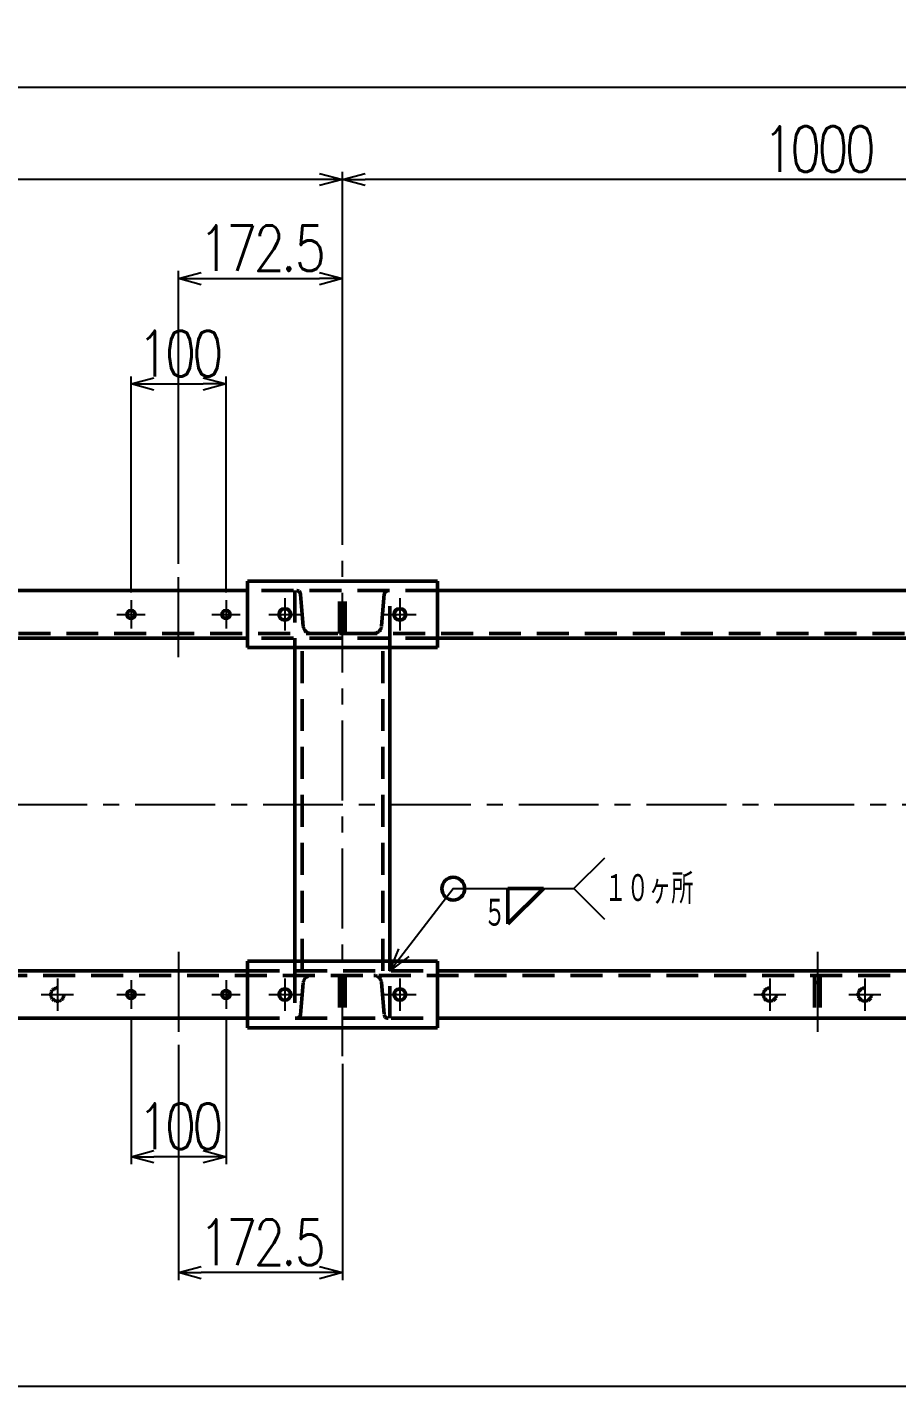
# Model space of a CAD drawing. Header units: millimetres. Extents: x -527 to 6375, y -3679 to 2790.
# Drawn here: x 728 to 1644, y 1353 to 2790 of the extents above; entities that cross this region are included whole.
import ezdxf

# ---------------------------------------------------------------- set-up
doc = ezdxf.new("R2010")
doc.units = ezdxf.units.MM
doc.header["$LTSCALE"] = 2.648819
doc.linetypes.add('CENTER', pattern=[50.8, 31.75, -6.35, 6.35, -6.35])
doc.linetypes.add('DASHED', pattern=[19.05, 12.7, -6.35])
doc.layers.add('NoLayerName_001', color=7, linetype='Continuous')
doc.styles.get("Standard").update_dxf_attribs({"font": 'txt', "bigfont": 'extfont2'})
doc.dimstyles.get("Standard").update_dxf_attribs({"dimtxt": 2.5, "dimasz": 2.5, "dimexe": 1.25, "dimexo": 0.625, "dimtad": 1, "dimdec": 3, "dimzin": 0, "dimdsep": 46, "dimtxsty": 'Standard', "dimcen": 2.5, "dimadec": 0, "dimazin": 0, "dimtfac": 0.75, "dimtdec": 3, "dimtmove": 0, "dimatfit": 3, "dimfxl": 1, "dimarcsym": 0})

# ---------------------------------------------------------------- blocks, each defined once
blk = doc.blocks.new('_OPEN30')
at = {"color": 0, "linetype": 'ByBlock', "lineweight": -2}
for p, q in [((-1, 0.267949), (0, 0)), ((0, 0), (-1, -0.267949)), ((0, 0), (-1, 0))]:
    blk.add_line(p, q, dxfattribs=at)
blk = doc.blocks.new('*D289')
at = {"layer": 'Defpoints', "color": 0}
for p in [(937.5, 2415.1), (837.5, 2187.7), (937.5, 2187.7)]:
    blk.add_point(p, dxfattribs=at)
at = {"layer": 'NoLayerName_001', "color": 0, "linetype": 'Continuous', "lineweight": 25}
for p, q in [((837.5, 2195.7), (837.5, 2423.1)), ((937.5, 2195.7), (937.5, 2423.1)), ((861.5, 2415.1), (913.5, 2415.1))]:
    blk.add_line(p, q, dxfattribs=at)
at = {"layer": 'NoLayerName_001', "color": 0, "lineweight": 25, "xscale": 24, "yscale": 24, "zscale": 24, "rotation": 180}
blk.add_blockref('_OPEN30', (837.5, 2415.1), dxfattribs=at)
at = {"layer": 'NoLayerName_001', "color": 0, "lineweight": 25, "xscale": 24, "yscale": 24, "zscale": 24}
blk.add_blockref('_OPEN30', (937.5, 2415.1), dxfattribs=at)
at = {"layer": 'NoLayerName_001', "color": 2, "lineweight": 50, "insert": (887.5, 2447.1), "char_height": 48, "attachment_point": 5}
blk.add_mtext('\\W0.8000;\\T0.8750;100', dxfattribs=at)
blk = doc.blocks.new('*D293')
at = {"layer": 'Defpoints', "color": 0}
for p in [(1060, 2526), (1060, 2237.7), (887.5, 2217.7)]:
    blk.add_point(p, dxfattribs=at)
at = {"layer": 'NoLayerName_001', "color": 0, "linetype": 'Continuous', "lineweight": 25}
for p, q in [((887.5, 2225.7), (887.5, 2534)), ((1060, 2245.7), (1060, 2534)), ((911.5, 2526), (1036, 2526))]:
    blk.add_line(p, q, dxfattribs=at)
at = {"layer": 'NoLayerName_001', "color": 0, "lineweight": 25, "xscale": 24, "yscale": 24, "zscale": 24, "rotation": 180}
blk.add_blockref('_OPEN30', (887.5, 2526), dxfattribs=at)
at = {"layer": 'NoLayerName_001', "color": 0, "lineweight": 25, "xscale": 24, "yscale": 24, "zscale": 24}
blk.add_blockref('_OPEN30', (1060, 2526), dxfattribs=at)
at = {"layer": 'NoLayerName_001', "color": 2, "lineweight": 50, "insert": (973.8, 2558), "char_height": 48, "attachment_point": 5}
blk.add_mtext('\\W0.8000;\\T0.8750;172.5', dxfattribs=at)
blk = doc.blocks.new('*D295')
at = {"layer": 'Defpoints', "color": 0}
for p in [(837.5, 1757.7), (937.5, 1757.7), (837.5, 1602)]:
    blk.add_point(p, dxfattribs=at)
at = {"layer": 'NoLayerName_001', "color": 0, "linetype": 'Continuous', "lineweight": 25}
for p, q in [((837.5, 1749.7), (837.5, 1594)), ((937.5, 1749.7), (937.5, 1594)), ((913.5, 1602), (861.5, 1602))]:
    blk.add_line(p, q, dxfattribs=at)
at = {"layer": 'NoLayerName_001', "color": 0, "lineweight": 25, "xscale": 24, "yscale": 24, "zscale": 24, "rotation": 180}
blk.add_blockref('_OPEN30', (837.5, 1602), dxfattribs=at)
at = {"layer": 'NoLayerName_001', "color": 0, "lineweight": 25, "xscale": 24, "yscale": 24, "zscale": 24}
blk.add_blockref('_OPEN30', (937.5, 1602), dxfattribs=at)
at = {"layer": 'NoLayerName_001', "color": 2, "lineweight": 50, "insert": (887.5, 1634), "char_height": 48, "attachment_point": 5}
blk.add_mtext('\\W0.8000;\\T0.8750;100', dxfattribs=at)
blk = doc.blocks.new('*D302')
at = {"layer": 'Defpoints', "color": 0}
for p in [(887.5, 1727.7), (1060, 1707.7), (887.5, 1480)]:
    blk.add_point(p, dxfattribs=at)
at = {"layer": 'NoLayerName_001', "color": 0, "linetype": 'Continuous', "lineweight": 25}
for p, q in [((887.5, 1719.7), (887.5, 1472)), ((1060, 1699.7), (1060, 1472)), ((1036, 1480), (911.5, 1480))]:
    blk.add_line(p, q, dxfattribs=at)
at = {"layer": 'NoLayerName_001', "color": 0, "lineweight": 25, "xscale": 24, "yscale": 24, "zscale": 24, "rotation": 180}
blk.add_blockref('_OPEN30', (887.5, 1480), dxfattribs=at)
at = {"layer": 'NoLayerName_001', "color": 0, "lineweight": 25, "xscale": 24, "yscale": 24, "zscale": 24}
blk.add_blockref('_OPEN30', (1060, 1480), dxfattribs=at)
at = {"layer": 'NoLayerName_001', "color": 2, "lineweight": 50, "insert": (973.8, 1512), "char_height": 48, "attachment_point": 5}
blk.add_mtext('\\W0.8000;\\T0.8750;172.5', dxfattribs=at)
blk = doc.blocks.new('*D308')
at = {"layer": 'Defpoints', "color": 0}
for p in [(-50, 1747.7), (4210, 1747.7), (4210, 1360.7)]:
    blk.add_point(p, dxfattribs=at)
at = {"layer": 'NoLayerName_001', "color": 0, "linetype": 'Continuous', "lineweight": 25}
for p, q in [((-50, 1739.7), (-50, 1352.7)), ((4210, 1739.7), (4210, 1352.7)), ((-26, 1360.7), (4186, 1360.7))]:
    blk.add_line(p, q, dxfattribs=at)
at = {"layer": 'NoLayerName_001', "color": 0, "lineweight": 25, "xscale": 24, "yscale": 24, "zscale": 24, "rotation": 180}
blk.add_blockref('_OPEN30', (-50, 1360.7), dxfattribs=at)
at = {"layer": 'NoLayerName_001', "color": 0, "lineweight": 25, "xscale": 24, "yscale": 24, "zscale": 24}
blk.add_blockref('_OPEN30', (4210, 1360.7), dxfattribs=at)
at = {"layer": 'NoLayerName_001', "color": 2, "lineweight": 50, "insert": (2080, 1392.7), "char_height": 48, "attachment_point": 5}
blk.add_mtext('\\W0.8000;\\T0.8750;4260', dxfattribs=at)
blk = doc.blocks.new('*D313')
at = {"layer": 'Defpoints', "color": 0}
for p in [(60, 2630.3), (60, 2630.3), (1060, 2237.7)]:
    blk.add_point(p, dxfattribs=at)
at = {"layer": 'NoLayerName_001', "color": 0, "linetype": 'Continuous', "lineweight": 25}
for p, q in [((60, 2638.3), (60, 2638.3)), ((1060, 2245.7), (1060, 2638.3)), ((1036, 2630.3), (84, 2630.3))]:
    blk.add_line(p, q, dxfattribs=at)
at = {"layer": 'NoLayerName_001', "color": 0, "lineweight": 25, "xscale": 24, "yscale": 24, "zscale": 24, "rotation": 180}
blk.add_blockref('_OPEN30', (60, 2630.3), dxfattribs=at)
at = {"layer": 'NoLayerName_001', "color": 0, "lineweight": 25, "xscale": 24, "yscale": 24, "zscale": 24}
blk.add_blockref('_OPEN30', (1060, 2630.3), dxfattribs=at)
at = {"layer": 'NoLayerName_001', "color": 2, "lineweight": 50, "insert": (560, 2662.3), "char_height": 48, "attachment_point": 5}
blk.add_mtext('\\W0.8000;\\T0.8750;1000', dxfattribs=at)
blk = doc.blocks.new('*D314')
at = {"layer": 'Defpoints', "color": 0}
for p in [(1060, 2630.3), (1060, 2237.7), (2060, 2237.7)]:
    blk.add_point(p, dxfattribs=at)
at = {"layer": 'NoLayerName_001', "color": 0, "linetype": 'Continuous', "lineweight": 25}
for p, q in [((1060, 2245.7), (1060, 2638.3)), ((2060, 2245.7), (2060, 2638.3)), ((2036, 2630.3), (1084, 2630.3))]:
    blk.add_line(p, q, dxfattribs=at)
at = {"layer": 'NoLayerName_001', "color": 0, "lineweight": 25, "xscale": 24, "yscale": 24, "zscale": 24, "rotation": 180}
blk.add_blockref('_OPEN30', (1060, 2630.3), dxfattribs=at)
at = {"layer": 'NoLayerName_001', "color": 0, "lineweight": 25, "xscale": 24, "yscale": 24, "zscale": 24}
blk.add_blockref('_OPEN30', (2060, 2630.3), dxfattribs=at)
at = {"layer": 'NoLayerName_001', "color": 2, "lineweight": 50, "insert": (1560, 2662.3), "char_height": 48, "attachment_point": 5}
blk.add_mtext('\\W0.8000;\\T0.8750;1000', dxfattribs=at)
blk = doc.blocks.new('*D318')
at = {"layer": 'Defpoints', "color": 0}
for p in [(-50, 2726.9), (-50, 2197.7), (4170, 2197.7)]:
    blk.add_point(p, dxfattribs=at)
at = {"layer": 'NoLayerName_001', "color": 0, "linetype": 'Continuous', "lineweight": 25}
for p, q in [((-50, 2205.7), (-50, 2734.9)), ((4170, 2205.7), (4170, 2734.9)), ((4146, 2726.9), (-26, 2726.9))]:
    blk.add_line(p, q, dxfattribs=at)
at = {"layer": 'NoLayerName_001', "color": 0, "lineweight": 25, "xscale": 24, "yscale": 24, "zscale": 24}
for p, rotation in [((-50, 2726.9), 180), ((4170, 2726.9), 360)]:
    blk.add_blockref('_OPEN30', p, dxfattribs=dict(at, rotation=rotation))
at = {"layer": 'NoLayerName_001', "color": 2, "lineweight": 50, "insert": (2060, 2758.9), "char_height": 48, "attachment_point": 5}
blk.add_mtext('\\W0.8000;\\T0.8750;4220', dxfattribs=at)
blk = doc.blocks.new('JZB_0088')
at = {"layer": 'NoLayerName_001', "color": 3, "linetype": 'DASHED', "lineweight": 50}
for p, q in [((0, 45), (0, 0)), ((6, 45), (6, 0)), ((6, 37.7), (0, 37.7))]:
    blk.add_line(p, q, dxfattribs=at)
blk = doc.blocks.new('JZB_0091')
at = {"layer": 'NoLayerName_001', "color": 7, "linetype": 'Continuous', "lineweight": 50}
for p, q in [((0, 70), (200, 70)), ((0, 0), (0, 70)), ((200, 70), (200, 0)), ((200, 0), (0, 0))]:
    blk.add_line(p, q, dxfattribs=at)
blk = doc.blocks.new('JZB_0093')
at = {"layer": 'NoLayerName_001', "color": 3, "linetype": 'DASHED', "lineweight": 50}
for p, q in [((0, 45), (0, 0)), ((6, 45), (6, 0)), ((6, 37.7), (0, 37.7))]:
    blk.add_line(p, q, dxfattribs=at)
blk = doc.blocks.new('JZB_0096')
at = {"layer": 'NoLayerName_001', "color": 7, "linetype": 'Continuous', "lineweight": 50}
for p, q in [((0, 0), (0, 70)), ((0, 70), (200, 70)), ((200, 70), (200, 0)), ((200, 0), (0, 0))]:
    blk.add_line(p, q, dxfattribs=at)
blk = doc.blocks.new('JZB_0099')
at = {"layer": 'NoLayerName_001', "color": 3, "linetype": 'DASHED', "lineweight": 50}
for p, q in [((0, 0), (0, 45)), ((6, 0), (6, 45)), ((6, 7.3), (0, 7.3)), ((6, 0), (0, 0))]:
    blk.add_line(p, q, dxfattribs=at)
blk = doc.blocks.new('JZB_0107')
at = {"layer": 'NoLayerName_001', "color": 3, "linetype": 'DASHED', "lineweight": 50}
for p, q in [((0, 50), (0, 0)), ((8.8, 12.3), (5.9, 46.3)), ((94.1, 46.3), (91.2, 12.3)), ((100, 0), (100, 50))]:
    blk.add_line(p, q, dxfattribs=at)
for centre, radius, start, end in [((1.9, 46), 4, 5, 90), ((98.1, 46), 4, 90, 175), ((16.8, 13), 8, 185, 270), ((83.2, 13), 8, 270, 355)]:
    blk.add_arc(centre, radius, start, end, dxfattribs=at)
blk = doc.blocks.new('JZB_0108')
at = {"layer": 'NoLayerName_001', "color": 3, "linetype": 'DASHED', "lineweight": 50}
for p, q in [((0, 50), (0, 0)), ((100, 0), (100, 50)), ((5.9, 3.7), (8.8, 37.7)), ((91.2, 37.7), (94.1, 3.7))]:
    blk.add_line(p, q, dxfattribs=at)
for centre, radius, start, end in [((16.8, 37), 8, 90, 175), ((83.2, 37), 8, 5, 90), ((1.9, 4), 4, 270, 355), ((98.1, 4), 4, 185, 270)]:
    blk.add_arc(centre, radius, start, end, dxfattribs=at)
blk = doc.blocks.new('JZB_0112')
at = {"layer": 'NoLayerName_001', "color": 7, "linetype": 'Continuous', "lineweight": 50}
for p, q in [((1010, 50), (210, 50)), ((2010, 50), (1210, 50)), ((1010, 0), (210, 0)), ((2010, 0), (1210, 0))]:
    blk.add_line(p, q, dxfattribs=at)
at = {"layer": 'NoLayerName_001', "color": 3, "linetype": 'DASHED', "lineweight": 50}
for p, q in [((1210, 50), (1010, 50)), ((113, 5), (1107, 5)), ((1210, 0), (1010, 0)), ((1113, 5), (2107, 5))]:
    blk.add_line(p, q, dxfattribs=at)
blk = doc.blocks.new('JZB_0113')
at = {"layer": 'NoLayerName_001', "color": 3, "linetype": 'DASHED', "lineweight": 50}
for p, q in [((0, 340), (0, 350)), ((7.5, 0), (7.5, 350)), ((92.5, 0), (92.5, 350)), ((100, 340), (100, 350)), ((0, 0), (0, 10)), ((100, 0), (100, 10))]:
    blk.add_line(p, q, dxfattribs=at)
at = {"layer": 'NoLayerName_001', "color": 7, "linetype": 'Continuous', "lineweight": 50}
for p, q in [((0, 10), (0, 340)), ((100, 10), (100, 340))]:
    blk.add_line(p, q, dxfattribs=at)
blk = doc.blocks.new('JZB_0117')
at = {"layer": 'NoLayerName_001', "color": 3, "linetype": 'DASHED', "lineweight": 50}
for p, q in [((4260, 45), (0, 45)), ((1010, 50), (1210, 50)), ((1010, 0), (1210, 0))]:
    blk.add_line(p, q, dxfattribs=at)
at = {"layer": 'NoLayerName_001', "color": 7, "linetype": 'Continuous', "lineweight": 50}
for p, q in [((210, 50), (1010, 50)), ((1210, 50), (2010, 50)), ((210, 0), (1010, 0)), ((1210, 0), (2010, 0))]:
    blk.add_line(p, q, dxfattribs=at)
blk = doc.blocks.new('JZB_0128')
at = {"layer": 'NoLayerName_001', "color": 4, "linetype": 'CENTER', "lineweight": 25}
for p, q in [((17, 34), (17, 0)), ((0, 17), (34, 17))]:
    blk.add_line(p, q, dxfattribs=at)
at = {"layer": 'NoLayerName_001', "color": 3, "linetype": 'Continuous', "lineweight": 25}
blk.add_circle((17, 17), 7, dxfattribs=at)
at = {"layer": 'NoLayerName_001', "color": 7, "linetype": 'Continuous', "lineweight": 50}
blk.add_circle((17, 17), 5.9, dxfattribs=at)
blk = doc.blocks.new('JZB_0129')
at = {"layer": 'NoLayerName_001', "color": 4, "linetype": 'CENTER', "lineweight": 25}
for p, q in [((17, 34), (17, 0)), ((0, 17), (34, 17))]:
    blk.add_line(p, q, dxfattribs=at)
at = {"layer": 'NoLayerName_001', "color": 3, "linetype": 'Continuous', "lineweight": 25}
blk.add_circle((17, 17), 7, dxfattribs=at)
at = {"layer": 'NoLayerName_001', "color": 7, "linetype": 'Continuous', "lineweight": 50}
blk.add_circle((17, 17), 5.9, dxfattribs=at)
blk = doc.blocks.new('JZB_0134')
at = {"layer": 'NoLayerName_001', "color": 4, "linetype": 'CENTER', "lineweight": 25}
for p, q in [((17, 34), (17, 0)), ((0, 17), (34, 17))]:
    blk.add_line(p, q, dxfattribs=at)
at = {"layer": 'NoLayerName_001', "color": 3, "linetype": 'Continuous', "lineweight": 25}
blk.add_circle((17, 17), 7, dxfattribs=at)
at = {"layer": 'NoLayerName_001', "color": 7, "linetype": 'Continuous', "lineweight": 50}
blk.add_circle((17, 17), 5.9, dxfattribs=at)
blk = doc.blocks.new('JZB_0135')
at = {"layer": 'NoLayerName_001', "color": 4, "linetype": 'CENTER', "lineweight": 25}
for p, q in [((17, 34), (17, 0)), ((0, 17), (34, 17))]:
    blk.add_line(p, q, dxfattribs=at)
at = {"layer": 'NoLayerName_001', "color": 3, "linetype": 'Continuous', "lineweight": 25}
blk.add_circle((17, 17), 7, dxfattribs=at)
at = {"layer": 'NoLayerName_001', "color": 7, "linetype": 'Continuous', "lineweight": 50}
blk.add_circle((17, 17), 5.9, dxfattribs=at)
blk = doc.blocks.new('JZB_0138')
at = {"layer": 'NoLayerName_001', "color": 4, "linetype": 'CENTER', "lineweight": 25}
for p, q in [((15, 30), (15, 0)), ((0, 15), (30, 15))]:
    blk.add_line(p, q, dxfattribs=at)
at = {"layer": 'NoLayerName_001', "color": 3, "linetype": 'Continuous', "lineweight": 25}
blk.add_circle((15, 15), 5, dxfattribs=at)
at = {"layer": 'NoLayerName_001', "color": 7, "linetype": 'Continuous', "lineweight": 50}
blk.add_circle((15, 15), 4.19, dxfattribs=at)
blk = doc.blocks.new('JZB_0139')
at = {"layer": 'NoLayerName_001', "color": 4, "linetype": 'CENTER', "lineweight": 25}
for p, q in [((15, 30), (15, 0)), ((0, 15), (30, 15))]:
    blk.add_line(p, q, dxfattribs=at)
at = {"layer": 'NoLayerName_001', "color": 3, "linetype": 'Continuous', "lineweight": 25}
blk.add_circle((15, 15), 5, dxfattribs=at)
at = {"layer": 'NoLayerName_001', "color": 7, "linetype": 'Continuous', "lineweight": 50}
blk.add_circle((15, 15), 4.19, dxfattribs=at)
blk = doc.blocks.new('JZB_0148')
at = {"layer": 'NoLayerName_001', "color": 4, "linetype": 'CENTER', "lineweight": 25}
for p, q in [((15, 30), (15, 0)), ((0, 15), (30, 15))]:
    blk.add_line(p, q, dxfattribs=at)
at = {"layer": 'NoLayerName_001', "color": 3, "linetype": 'Continuous', "lineweight": 25}
blk.add_circle((15, 15), 5, dxfattribs=at)
at = {"layer": 'NoLayerName_001', "color": 7, "linetype": 'Continuous', "lineweight": 50}
blk.add_circle((15, 15), 4.19, dxfattribs=at)
blk = doc.blocks.new('JZB_0152')
at = {"layer": 'NoLayerName_001', "color": 4, "linetype": 'CENTER', "lineweight": 25}
for p, q in [((15, 30), (15, 0)), ((0, 15), (30, 15))]:
    blk.add_line(p, q, dxfattribs=at)
at = {"layer": 'NoLayerName_001', "color": 3, "linetype": 'Continuous', "lineweight": 25}
blk.add_circle((15, 15), 5, dxfattribs=at)
at = {"layer": 'NoLayerName_001', "color": 7, "linetype": 'Continuous', "lineweight": 50}
blk.add_circle((15, 15), 4.19, dxfattribs=at)
blk = doc.blocks.new('JZB_0159')
at = {"layer": 'NoLayerName_001', "color": 4, "linetype": 'CENTER', "lineweight": 25}
for p, q in [((17, 34), (17, 0)), ((0, 17), (34, 17))]:
    blk.add_line(p, q, dxfattribs=at)
at = {"layer": 'NoLayerName_001', "color": 3, "linetype": 'DASHED', "lineweight": 50}
blk.add_circle((17, 17), 7, dxfattribs=at)
blk = doc.blocks.new('JZB_0160')
at = {"layer": 'NoLayerName_001', "color": 4, "linetype": 'CENTER', "lineweight": 25}
for p, q in [((17, 34), (17, 0)), ((0, 17), (34, 17))]:
    blk.add_line(p, q, dxfattribs=at)
at = {"layer": 'NoLayerName_001', "color": 3, "linetype": 'DASHED', "lineweight": 50}
blk.add_circle((17, 17), 7, dxfattribs=at)
blk = doc.blocks.new('JZB_0161')
at = {"layer": 'NoLayerName_001', "color": 4, "linetype": 'CENTER', "lineweight": 25}
for p, q in [((17, 34), (17, 0)), ((0, 17), (34, 17))]:
    blk.add_line(p, q, dxfattribs=at)
at = {"layer": 'NoLayerName_001', "color": 3, "linetype": 'DASHED', "lineweight": 50}
blk.add_circle((17, 17), 7, dxfattribs=at)
blk = doc.blocks.new('DIM_0010')
at = {"color": 2, "linetype": 'Continuous', "lineweight": 50}
for p, q in [((124.3, 86.4), (124.3, 49.2)), ((161.8, 86.4), (124.3, 86.4)), ((124.3, 49.2), (161.8, 86.4))]:
    blk.add_line(p, q, dxfattribs=at)
at = {"color": 3, "linetype": 'Continuous', "lineweight": 25}
for points in [[(225.8, 118.4), (193.8, 86.4), (225.8, 54.4)], [(0, 0), (66.7, 86.4), (193.8, 86.4)], [(19.8, 15.1), (0, 0), (9.6, 22.9)]]:
    blk.add_lwpolyline(points, dxfattribs=at)
at = {"color": 2, "linetype": 'Continuous', "lineweight": 50}
blk.add_circle((66.7, 86.4), 12, dxfattribs=at)
at = {"color": 2, "linetype": 'Continuous', "lineweight": 50, "width": 0.666667}
for s, p in [('１０ヶ所', (225.8, 70.4)), ('５', (98.7, 44.4))]:
    blk.add_text(s, height=32, dxfattribs=at).set_placement(p)

msp = doc.modelspace()

# ---------------------------------------------------------------- linework, layer by layer
at = {"layer": 'NoLayerName_001', "color": 4, "linetype": 'CENTER', "lineweight": 25}
for p, q in [((1060, 1707.6675), (1060, 2237.6675)), ((887.5, 2127.6675), (887.5, 2217.6675)), ((-100, 1972.6675), (4260, 1972.6675)), ((887.5, 1817.6675), (887.5, 1727.6675)), ((1560, 1817.6675), (1560, 1727.6675))]:
    msp.add_line(p, q, dxfattribs=at)

# ---------------------------------------------------------------- block references
at = {"layer": 'NoLayerName_001'}
for name, p in [('JZB_0096', (960, 2137.6675)), ('JZB_0112', (-50, 2147.6675)), ('JZB_0139', (822.5, 2157.6675)), ('JZB_0138', (922.5, 2157.6675)), ('JZB_0134', (982.5, 2155.6675)), ('JZB_0107', (1010, 2147.6675)), ('JZB_0099', (1057, 2152.6675)), ('JZB_0135', (1103.5, 2155.6675)), ('JZB_0113', (1010, 1797.6675)), ('JZB_0117', (-50, 1747.6675)), ('JZB_0091', (960, 1737.6675)), ('JZB_0108', (1010, 1747.6675)), ('JZB_0159', (743, 1755.6675)), ('JZB_0148', (822.5, 1757.6675)), ('JZB_0152', (922.5, 1757.6675)), ('JZB_0129', (982.5, 1755.6675)), ('JZB_0093', (1057, 1747.6675)), ('JZB_0128', (1103.5, 1755.6675)), ('JZB_0160', (1493, 1755.6675)), ('JZB_0088', (1557, 1747.6675)), ('JZB_0161', (1593, 1755.6675))]:
    msp.add_blockref(name, p, dxfattribs=at)
at = {"layer": 'NoLayerName_001', "color": 3, "linetype": 'Continuous', "lineweight": 25}
msp.add_blockref('DIM_0010', (1110, 1797.6675), dxfattribs=at)

# ---------------------------------------------------------------- dimensions: what is measured, and where the dimension line sits
at = {"layer": 'NoLayerName_001', "color": 3, "linetype": 'Continuous', "lineweight": 50}
for base, p1, p2, picture, middle in [((-50, 2726.8729), (4170, 2197.6675), (-50, 2197.6675), '*D318', (2060, 2726.8729)), ((60, 2630.3105), (1060, 2237.6675), (60, 2630.3105), '*D313', (560, 2630.3105)), ((1060, 2630.3105), (2060, 2237.6675), (1060, 2237.6675), '*D314', (1560, 2630.3105)), ((837.5, 1602.0332), (937.5, 1757.6675), (837.5, 1757.6675), '*D295', (887.5, 1602.0332)), ((887.5, 1479.9505), (1060, 1707.6675), (887.5, 1727.6675), '*D302', (973.75, 1479.9505))]:
    dim = msp.add_linear_dim(base=base, p1=p1, p2=p2, angle=180, text='\\W0.8000;\\T0.8750;<>', dimstyle='Standard', override={"dimtxt": 48, "dimasz": 24, "dimexe": 8, "dimexo": 8, "dimgap": 8, "dimzin": 8, "dimblk": 'OPEN30', "dimclrd": 0, "dimclre": 0, "dimclrt": 2, "dimtp": 0, "dimtm": 0, "dimlwd": 25, "dimlwe": 25}, dxfattribs=at)
    dim.commit()
    dim.dimension.update_dxf_attribs({"geometry": picture, "text_midpoint": middle, "dimtype": 160})
for base, p1, p2, picture, middle in [((1060, 2525.9652), (887.5, 2217.6675), (1060, 2237.6675), '*D293', (973.75, 2525.9652)), ((937.5, 2415.0769), (837.5, 2187.6675), (937.5, 2187.6675), '*D289', (887.5, 2415.0769)), ((4210, 1360.6643), (-50, 1747.6675), (4210, 1747.6675), '*D308', (2080, 1360.6643))]:
    dim = msp.add_linear_dim(base=base, p1=p1, p2=p2, text='\\W0.8000;\\T0.8750;<>', dimstyle='Standard', override={"dimtxt": 48, "dimasz": 24, "dimexe": 8, "dimexo": 8, "dimgap": 8, "dimzin": 8, "dimblk": 'OPEN30', "dimclrd": 0, "dimclre": 0, "dimclrt": 2, "dimtp": 0, "dimtm": 0, "dimlwd": 25, "dimlwe": 25}, dxfattribs=at)
    dim.commit()
    dim.dimension.update_dxf_attribs({"geometry": picture, "text_midpoint": middle, "dimtype": 160})

doc.saveas('drawing.dxf')
